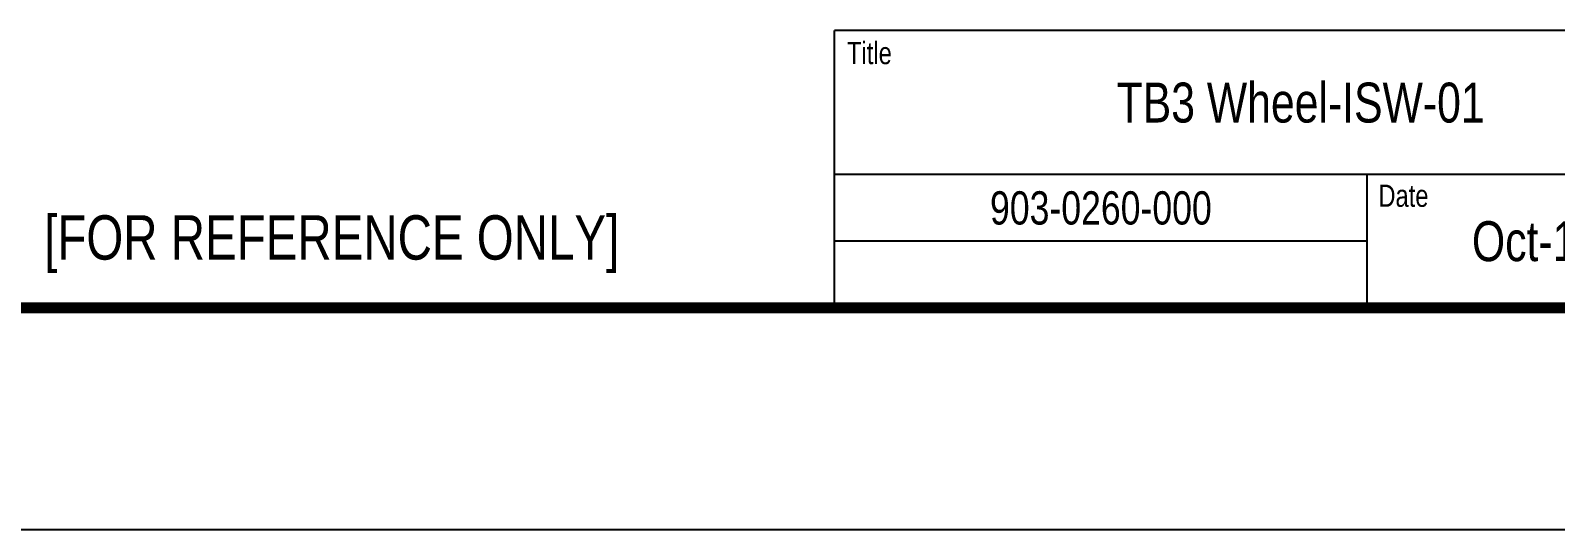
# Model space of a CAD drawing. Header units: millimetres. Extents: x 0 to 297, y 0 to 210.
# Drawn here: x 149.3 to 218, y 0 to 22.5 of the extents above; entities that cross this region are included whole.
import ezdxf

# ---------------------------------------------------------------- set-up
doc = ezdxf.new("R2010")
doc.units = ezdxf.units.MM
doc.header["$LTSCALE"] = 16.335
doc.layers.get('0').update_dxf_attribs({"linetype": 'CONTINUOUS'})
doc.styles.get("Standard").update_dxf_attribs({"font": 'txt', "width": 0.8})
doc.styles.add('TEXTSTYLE_3', font='txt_____.ttf', dxfattribs={"width": 0.5})

# ---------------------------------------------------------------- blocks, each defined once
blk = doc.blocks.new('*T10')
at = {"color": 2, "linetype": 'Continuous'}
for p, q in [((101.5, 12.5), (0, 12.5)), ((0, 0), (0, 12.5)), ((42, 0), (42, 12.5)), ((55, 0), (55, 12.5)), ((64.5, 0), (64.5, 12.5)), ((73.5, 0), (73.5, 12.5)), ((82.5, 0), (82.5, 12.5)), ((101.5, 0), (101.5, 12.5)), ((101.5, 8), (42, 8)), ((91.5, 0), (91.5, 8)), ((42, 6), (0, 6)), ((24, 0), (24, 6)), ((24, 3), (0, 3)), ((101.5, 0), (0, 0))]:
    blk.add_line(p, q, dxfattribs=at)
at = {"color": 7, "linetype": 'Continuous', "attachment_point": 2, "line_spacing_factor": 0.9}
for s, insert, char_height, width in [('TB3 Wheel-ISW-01', (21, 10.15), 1.8, 46.08), ('903-0260-000', (12, 5.25), 1.5, 28.8), ('Oct-16-17', (33, 3.9), 1.8, 25.92)]:
    blk.add_mtext(s, dxfattribs=dict(at, insert=insert, char_height=char_height, width=width))
at = {"color": 7, "linetype": 'Continuous', "insert": (78, 4.9), "char_height": 1.8, "width": 10.8, "attachment_point": 2, "line_spacing_factor": 0.9, "style": 'TEXTSTYLE_3'}
blk.add_mtext('1 of 1', dxfattribs=at)

msp = doc.modelspace()

# ---------------------------------------------------------------- linework, layer by layer
at = {"color": 7, "linetype": 'Continuous'}
msp.add_line((0, 0), (297, 0), dxfattribs=at)
at = {"color": 7, "linetype": 'Continuous', "const_width": 0.5}
msp.add_lwpolyline([(10, 10), (287, 10)], dxfattribs=at)

# ---------------------------------------------------------------- block references
msp.add_blockref('*T10', (185.5, 10))

# ---------------------------------------------------------------- texts
at = {"color": 7, "linetype": 'Continuous', "attachment_point": 1, "line_spacing_factor": 0.9}
for s, insert, char_height, width in [('Title', (186.0586, 21.9826), 1, 4), ('Date', (210.0025, 15.5492), 1, 3.2), ('[FOR REFERENCE ONLY]', (149.8814, 14.1678), 2, 32)]:
    msp.add_mtext(s, dxfattribs=dict(at, insert=insert, char_height=char_height, width=width))

doc.saveas('drawing.dxf')
